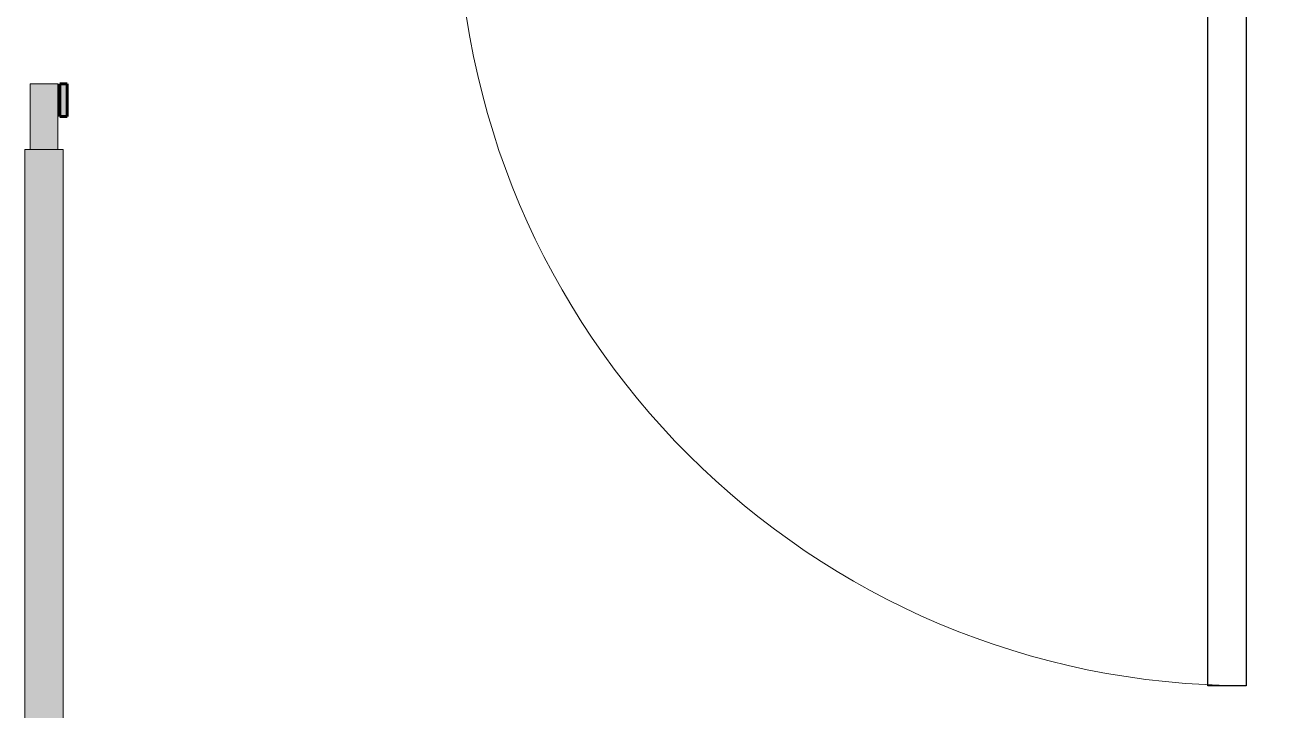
# Model space of a CAD drawing. Header units: inches. Extents: x -4169 to -1846, y 9706 to 12377.
# Drawn here: x -2799 to -2742.3, y 10318.3 to 10349.6 of the extents above; entities that cross this region are included whole.
import ezdxf

# ---------------------------------------------------------------- set-up
doc = ezdxf.new("R2010")
doc.units = ezdxf.units.IN
doc.header["$MEASUREMENT"] = 0
for name, color, linetype, lineweight in [('0-1', 7, 'Continuous', 5), ('0-2', 10, 'Continuous', 18), ('A-DOOR', 31, 'Continuous', 18), ('A-DOOR-3', 135, 'Continuous', 18), ('A-DOOR-4', 10, 'Continuous', 18), ('A-DOOR-5', 250, 'Continuous', 60), ('A-DOOR-8', 31, 'Continuous', 9), ('A-DOOR-9', 31, 'Continuous', 30), ('A-DOOR-FRAM', 31, 'Continuous', 30)]:
    doc.layers.add(name, color=color, linetype=linetype, lineweight=lineweight)

# ---------------------------------------------------------------- blocks, each defined once
blk = doc.blocks.new('BARN - FLUSH - 3-0 x 7-0 BARN DOOR-2638557-ENLARGED RCP - 1ST FLOOR PLAN')
at = {"layer": 'A-DOOR-3'}
for points in [[(-60, 6), (-60, 5.674), (-58.5, 5.674), (-58.5, 6)], [(-27.424, 5.823), (-57, 5.823), (-57, 4.073), (-21, 4.073), (-21, 5.823), (-24.213, 5.823)]]:
    blk.add_hatch(color=256, dxfattribs=at).paths.add_polyline_path(points, flags=0)
h = blk.add_hatch(color=256, dxfattribs=at)
h.paths.add_polyline_path([(21, 5.573), (-21, 5.552), (-21, 4.948), (21, 4.948), (21, 5.552)], flags=0)
h.paths.add_polyline_path([(-60, 5.573), (-60, 4.948), (-57, 4.948), (-57, 5.573)], flags=0)
h = blk.add_hatch(color=256, dxfattribs=at)
h.paths.add_polyline_path([(18.936, 4.948), (-21, 4.948), (-21, 4.323), (21, 4.344), (21, 4.948)], flags=0)
h.paths.add_polyline_path([(-60, 4.948), (-60, 4.323), (-57, 4.344), (-57, 4.948)], flags=0)
at = {"layer": 'A-DOOR-4'}
for p, q in [((-57, 4.073), (-57, 5.823)), ((-57, 5.823), (-21, 5.823)), ((-60, 5.573), (-57, 5.573)), ((-60, 5.573), (-60, 4.948)), ((-60, 4.948), (-60, 4.323)), ((-57, 4.323), (-60, 4.323)), ((-21, 4.073), (-57, 4.073))]:
    blk.add_line(p, q, dxfattribs=at)
at = {"layer": 'A-DOOR-5'}
for p, q in [((-60, 6), (-60, 5.674)), ((-58.5, 6), (-60, 6)), ((-60, 5.674), (-58.5, 5.674)), ((-58.5, 5.674), (-58.5, 6))]:
    blk.add_line(p, q, dxfattribs=at)
blk = doc.blocks.new('CTR - 1st Phase - Unit Layouts_rvt-1-ENLARGED RCP - 1ST FLOOR PLAN')
at = {"layer": '0-2', "rotation": 269.9999999999653}
blk.add_blockref('BARN - FLUSH - 3-0 x 7-0 BARN DOOR-2638557-ENLARGED RCP - 1ST FLOOR PLAN', (-2803.025, 10286.914), dxfattribs=at)
blk = doc.blocks.new('HOLLOW METAL - UNIT DOOR-2160819-ENLARGED RCP - 1ST FLOOR PLAN')
at = {"layer": 'A-DOOR-8'}
blk.add_arc((18, -4.125), 36, 180, 270, dxfattribs=at)
at = {"layer": 'A-DOOR-9'}
for p, q in [((16.25, -4.125), (18, -4.125)), ((16.25, -40.125), (16.25, -4.125)), ((18, -4.125), (18, -40.125)), ((18, -40.125), (16.25, -40.125))]:
    blk.add_line(p, q, dxfattribs=at)
at = {"layer": 'A-DOOR-FRAM'}
for p, q in [((-20, 3.875), (-18, 3.875)), ((-20, -4.125), (-20, 3.875)), ((-18, 3.875), (-18, 1.9375)), ((18, 3.875), (20, 3.875)), ((18, 1.9375), (18, 3.875)), ((20, 3.875), (20, -4.125)), ((-18, 1.9375), (-17.375, 1.9375)), ((-17.375, 1.9375), (-17.375, -2.1875)), ((17.375, 1.9375), (18, 1.9375)), ((17.375, -2.1875), (17.375, 1.9375)), ((-18, -2.1875), (-18, -4.125)), ((-17.375, -2.1875), (-18, -2.1875)), ((18, -2.1875), (17.375, -2.1875)), ((18, -4.125), (18, -2.1875)), ((-18, -4.125), (-20, -4.125)), ((20, -4.125), (18, -4.125))]:
    blk.add_line(p, q, dxfattribs=at)

msp = doc.modelspace()

# ---------------------------------------------------------------- block references
at = {"layer": '0-1'}
msp.add_blockref('CTR - 1st Phase - Unit Layouts_rvt-1-ENLARGED RCP - 1ST FLOOR PLAN', (0, 0), dxfattribs=at)
at = {"layer": 'A-DOOR'}
msp.add_blockref('HOLLOW METAL - UNIT DOOR-2160819-ENLARGED RCP - 1ST FLOOR PLAN', (-2761.199, 10359.539), dxfattribs=at)

doc.saveas('drawing.dxf')
